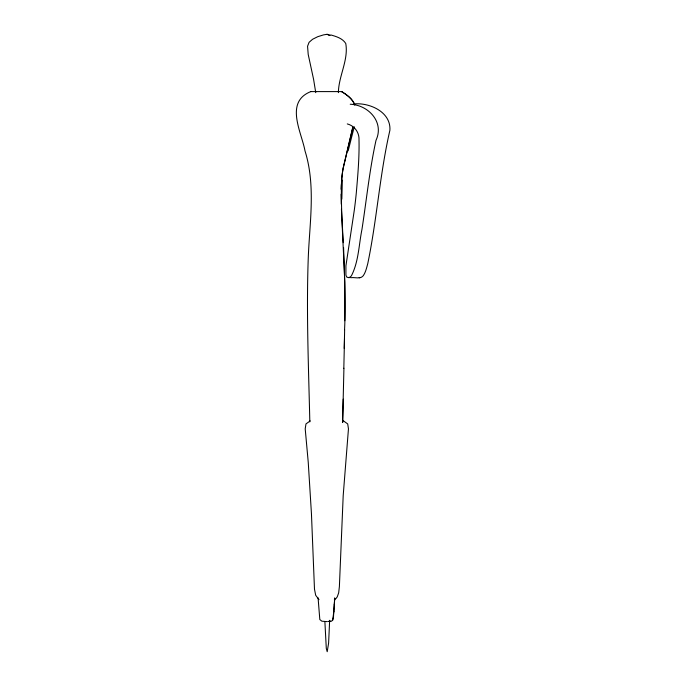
<?xml version="1.0" encoding="UTF-8"?>
<svg xmlns="http://www.w3.org/2000/svg" width="686" height="686" viewBox="0 0 686 686"><rect width="100%" height="100%" fill="white"/><g stroke="black" fill="none" stroke-linecap="round" stroke-linejoin="round"><path stroke-width="1.03" d="M344.552 329.649C346.945 281.209 340.916 232.931 341.371 184.551M344.766 320.739L344.749 282.109L343.575 247.509M344.646 329.649L344.235 348.437M344.501 338.893L343.823 368.236M342.674 420.209L343.926 368.236M343.24 399.141L342.623 422.344M342.708 422.344L342.76 420.209M341.842 199.129L342.348 180.101M341.122 189.25L341.645 180.101A112.873 106.905 -90 0 1 343.094 168.284L352.758 127.253M329.649 620.324L328.611 643.065L327.205 651.7L326.296 648.424L324.881 621.602M333.799 611.586L332.701 620.127A3.267 3.096 -90 0 1 331.938 620.804L331.681 620.967A2.916 2.778 -90 0 1 330.755 621.259L329.64 621.31M333.842 611.586L334.725 598.115M334.254 604.563L333.456 617.211L332.667 620.127M334.562 599.916L334.674 598.115M334.296 604.563L334.605 599.916M338.387 92.644C338.592 76.12 348.72 59.862 345.753 43.475C342.554 38.322 336.157 36.461 330.643 34.9M352.904 127.253L343.18 168.284A112.873 107.496 90 0 0 341.645 180.101M348.162 150.869L354.259 126.756M334.331 599.898L335.917 598.544A9.433 9.433 0 0 0 337.298 596.709L338.67 592.841L339.39 586.53L343.197 495.618L348.454 428.853L347.699 423.922L343.489 420.904M310.809 91.598C284.407 102.025 301.583 132.184 304.996 150.869C315.86 185.563 309.626 222.307 308.263 257.816C306.282 312.49 308.58 367.207 309.823 421.873M310.175 420.904L305.973 423.922L305.21 428.853L308.246 462.347L311.453 513.848L314.48 589.111L315.689 595.294L319.007 599.658M328.131 621.49L329.657 621.31M349.791 277.598L348.334 277.573M350.778 277.719C354.756 276.938 360.347 279.596 363.28 275.721C365.724 272.145 366.607 267.797 367.747 263.69C376.94 219.546 379.77 174.278 389.897 130.289C391.097 112.307 370.431 102.84 354.919 103.835M327.068 34.3L329.915 35.389L327.068 34.3L323.483 34.9L317.747 36.692L312.593 39.265L309.094 42.309L307.56 46.245L308.203 54.426L313.588 79.327L315.749 92.644M328.705 621.396L329.211 621.345M330.729 621.259L330.035 621.302M310.784 91.598L342.4 91.598M327.239 621.636L321.888 621.199L319.813 619.561L318.081 597.84M350.237 104.238C368.408 104.967 384.512 122.108 376.014 140.296C369.574 169.699 366.547 199.703 361.951 229.416C358.838 244.799 358.692 261.512 351.455 275.721A5.308 5.308 0 0 1 348.822 277.598L346.773 277.118L345.916 275.137L345.916 265.834L354.233 210.645A466.489 466.489 0 0 0 356.3 192.92C357.809 175.35 359.395 157.711 359.01 140.055C359.455 132.544 354.576 125.77 347.279 123.917M359.198 277.573L359.893 277.719M354.808 104.855C352.553 98.793 346.962 94.84 341.645 91.598C346.884 94.891 352.433 98.827 354.662 104.855M343.3 242.673L341.422 209.281M341.259 204.196L341.139 194.129"/></g></svg>
